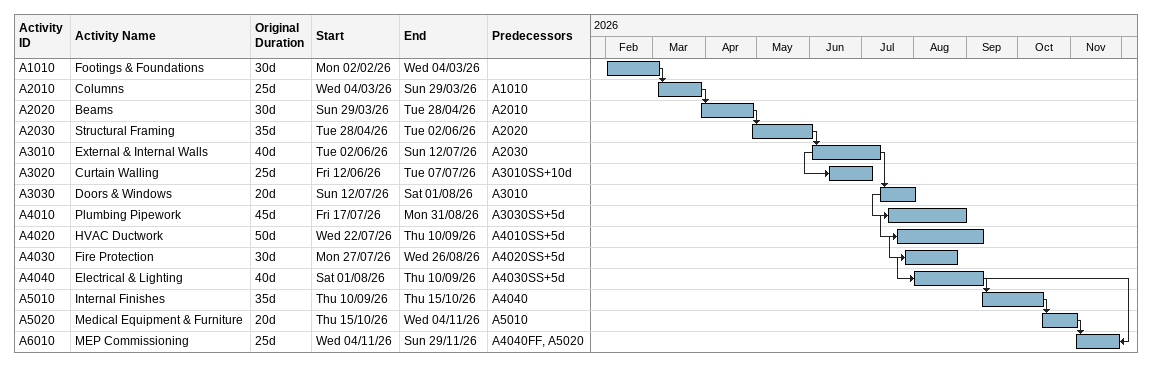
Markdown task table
| ID | Task | Original duration | Start | Finish | Predecessors |
|---|---|---|---|---|---|
| A1010 | Footings & Foundations | 30d | 2026-02-02 | 2026-03-04 |  |
| A2010 | Columns | 25d | 2026-03-04 | 2026-03-29 | A1010 |
| A2020 | Beams | 30d | 2026-03-29 | 2026-04-28 | A2010 |
| A2030 | Structural Framing | 35d | 2026-04-28 | 2026-06-02 | A2020 |
| A3010 | External & Internal Walls | 40d | 2026-06-02 | 2026-07-12 | A2030 |
| A3020 | Curtain Walling | 25d | 2026-06-12 | 2026-07-07 | A3010SS+10d |
| A3030 | Doors & Windows | 20d | 2026-07-12 | 2026-08-01 | A3010 |
| A4010 | Plumbing Pipework | 45d | 2026-07-17 | 2026-08-31 | A3030SS+5d |
| A4020 | HVAC Ductwork | 50d | 2026-07-22 | 2026-09-10 | A4010SS+5d |
| A4030 | Fire Protection | 30d | 2026-07-27 | 2026-08-26 | A4020SS+5d |
| A4040 | Electrical & Lighting | 40d | 2026-08-01 | 2026-09-10 | A4030SS+5d |
| A5010 | Internal Finishes | 35d | 2026-09-10 | 2026-10-15 | A4040 |
| A5020 | Medical Equipment & Furniture | 20d | 2026-10-15 | 2026-11-04 | A5010 |
| A6010 | MEP Commissioning | 25d | 2026-11-04 | 2026-11-29 | A4040FF, A5020 |
